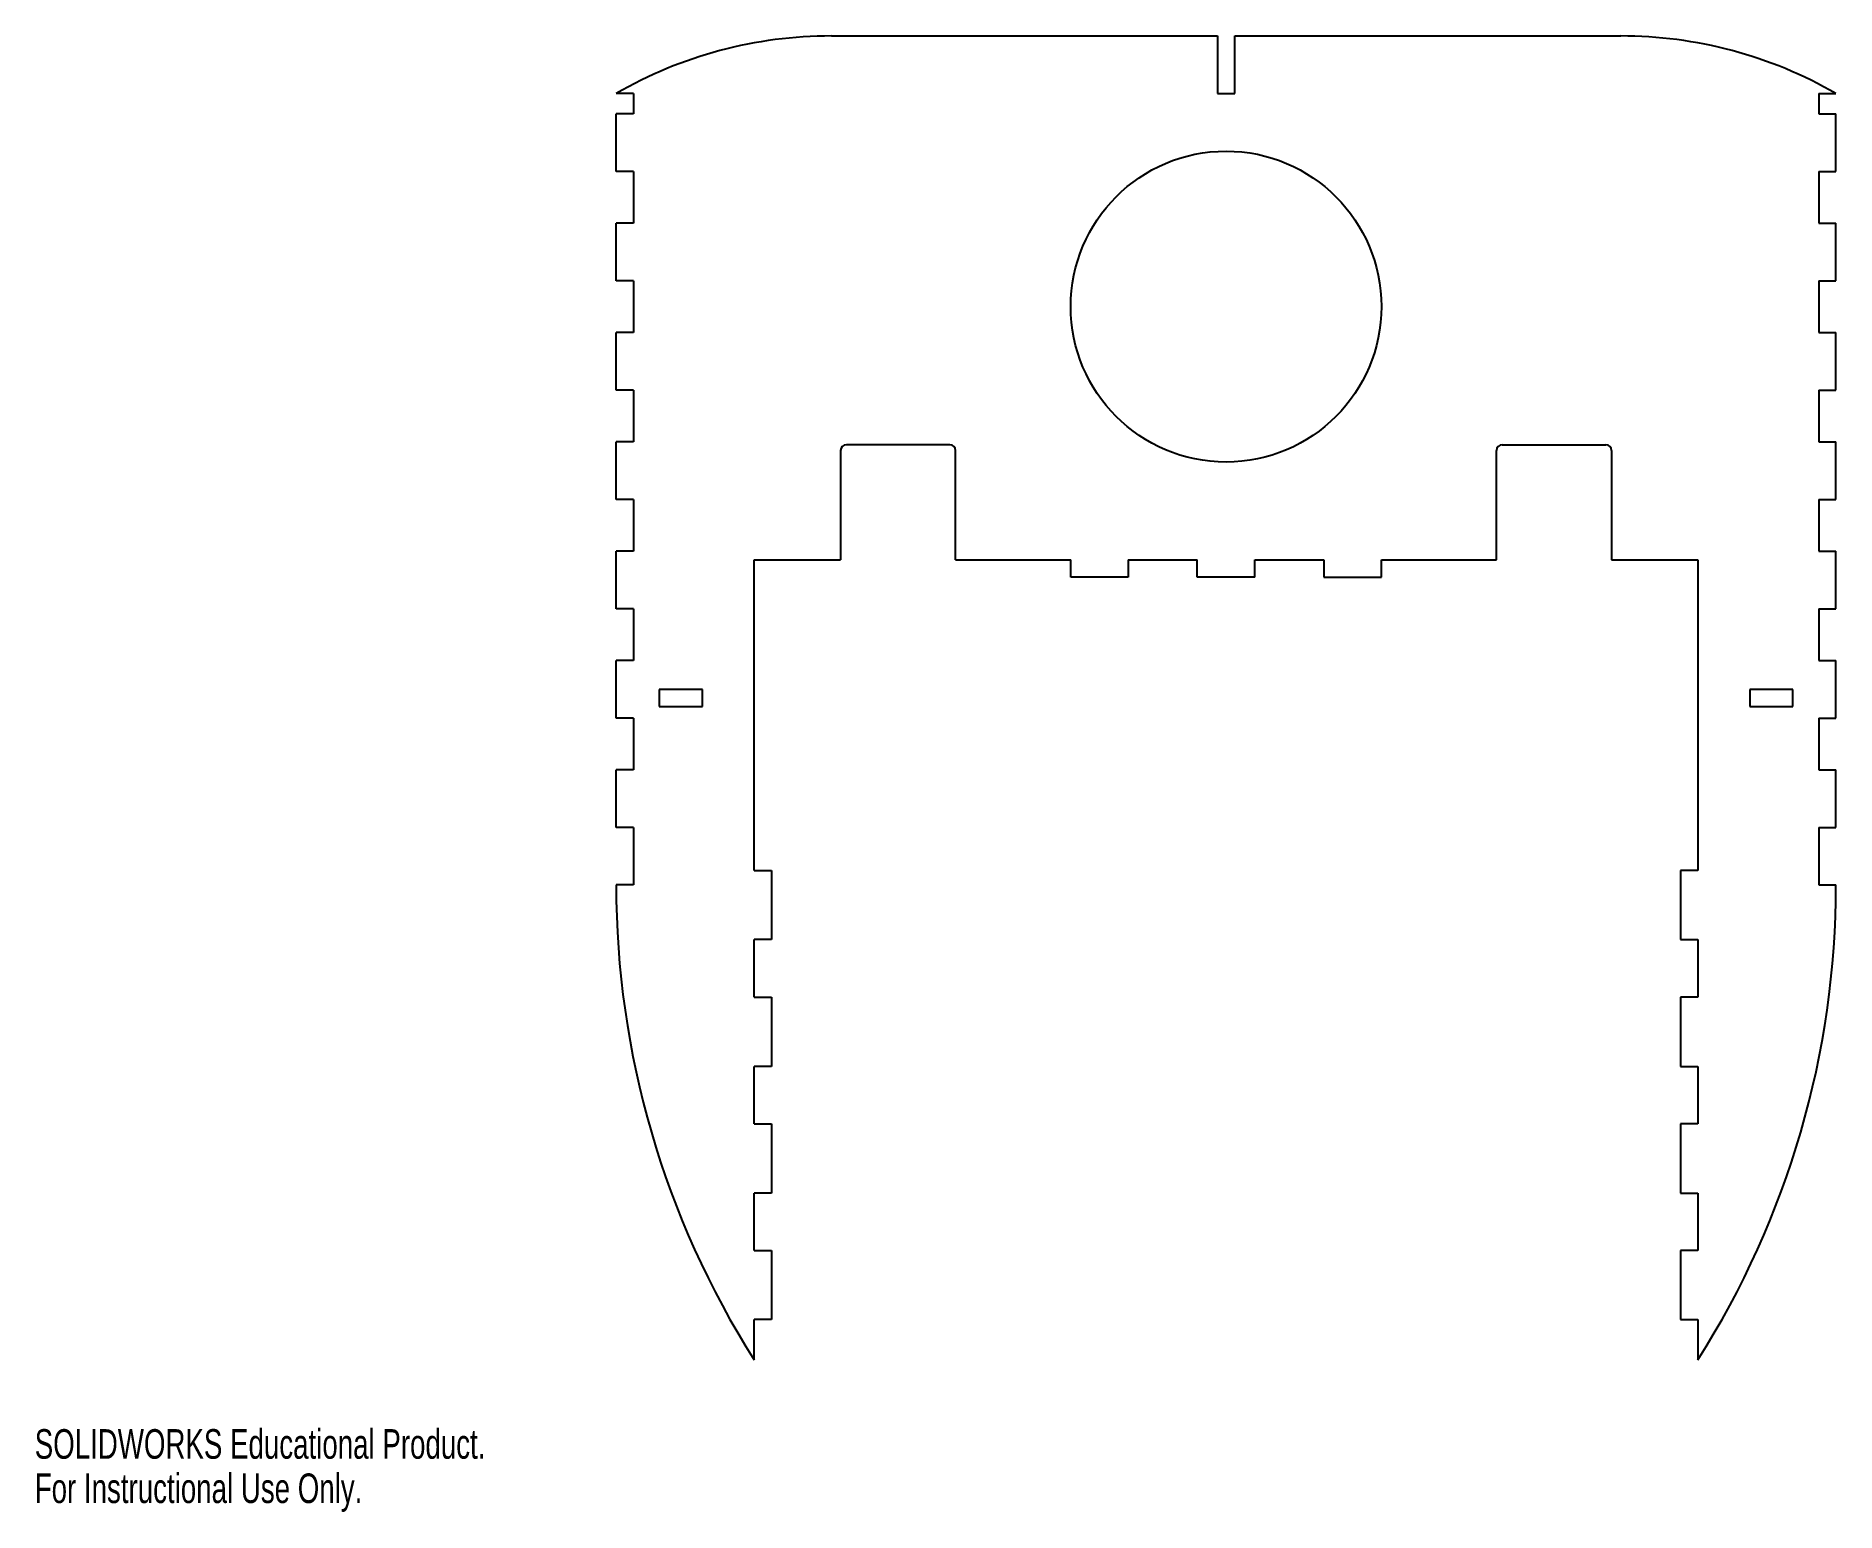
# Model space of a CAD drawing. Header units: inches. Extents: x 0 to 12.3, y 0 to 10.1.
import ezdxf

# ---------------------------------------------------------------- set-up
doc = ezdxf.new("R2010")
doc.units = ezdxf.units.IN
doc.header["$MEASUREMENT"] = 0
doc.styles.add('SLDTEXTSTYLE0', font='TXT', dxfattribs={"width": 0.7})

msp = doc.modelspace()

# ---------------------------------------------------------------- linework, layer by layer
at = {"color": 7, "linetype": 'Continuous', "lineweight": 25}
for p, q in [((5.451, 10.093), (8.092, 10.093)), ((8.092, 10.093), (8.092, 9.699)), ((8.21, 9.699), (8.21, 10.093)), ((8.21, 10.093), (10.851, 10.093)), ((4.096, 9.699), (3.978, 9.699)), ((4.096, 9.699), (4.096, 9.561)), ((8.092, 9.699), (8.21, 9.699)), ((12.206, 9.699), (12.324, 9.699)), ((12.206, 9.699), (12.206, 9.561)), ((3.978, 9.167), (3.978, 9.561)), ((4.096, 9.561), (3.978, 9.561)), ((12.206, 9.561), (12.324, 9.561)), ((12.324, 9.167), (12.324, 9.561)), ((4.096, 9.167), (3.978, 9.167)), ((4.096, 9.167), (4.096, 8.813)), ((12.206, 9.167), (12.324, 9.167)), ((12.206, 9.167), (12.206, 8.813)), ((3.978, 8.419), (3.978, 8.813)), ((4.096, 8.813), (3.978, 8.813)), ((12.206, 8.813), (12.324, 8.813)), ((12.324, 8.419), (12.324, 8.813)), ((4.096, 8.419), (3.978, 8.419)), ((4.096, 8.419), (4.096, 8.065)), ((12.206, 8.419), (12.324, 8.419)), ((12.206, 8.419), (12.206, 8.065)), ((3.978, 7.671), (3.978, 8.065)), ((4.096, 8.065), (3.978, 8.065)), ((12.206, 8.065), (12.324, 8.065)), ((12.324, 7.671), (12.324, 8.065)), ((4.096, 7.671), (3.978, 7.671)), ((4.096, 7.671), (4.096, 7.317)), ((12.206, 7.671), (12.324, 7.671)), ((12.206, 7.671), (12.206, 7.317)), ((3.978, 6.923), (3.978, 7.317)), ((4.096, 7.317), (3.978, 7.317)), ((6.261, 7.297), (5.553, 7.297)), ((10.041, 7.297), (10.749, 7.297)), ((12.206, 7.317), (12.324, 7.317)), ((12.324, 6.923), (12.324, 7.317)), ((5.513, 7.258), (5.513, 6.51)), ((6.301, 6.51), (6.301, 7.258)), ((10.001, 6.51), (10.001, 7.258)), ((10.789, 7.258), (10.789, 6.51)), ((4.096, 6.923), (3.978, 6.923)), ((4.096, 6.923), (4.096, 6.569)), ((12.206, 6.923), (12.324, 6.923)), ((12.206, 6.923), (12.206, 6.569)), ((3.978, 6.175), (3.978, 6.569)), ((4.096, 6.569), (3.978, 6.569)), ((12.206, 6.569), (12.324, 6.569)), ((12.324, 6.175), (12.324, 6.569)), ((4.923, 6.51), (5.513, 6.51)), ((4.923, 4.384), (4.923, 6.51)), ((6.301, 6.51), (7.088, 6.51)), ((7.088, 6.392), (7.088, 6.51)), ((7.482, 6.51), (7.954, 6.51)), ((7.482, 6.51), (7.482, 6.392)), ((7.954, 6.392), (7.954, 6.51)), ((8.348, 6.51), (8.82, 6.51)), ((8.348, 6.392), (8.348, 6.51)), ((8.82, 6.51), (8.82, 6.392)), ((9.214, 6.51), (10.001, 6.51)), ((9.214, 6.392), (9.214, 6.51)), ((10.789, 6.51), (11.379, 6.51)), ((11.379, 6.51), (11.379, 4.384)), ((7.482, 6.392), (7.088, 6.392)), ((8.348, 6.392), (7.954, 6.392)), ((8.82, 6.392), (9.214, 6.392)), ((4.096, 6.175), (3.978, 6.175)), ((4.096, 6.175), (4.096, 5.821)), ((12.206, 6.175), (12.324, 6.175)), ((12.206, 6.175), (12.206, 5.821)), ((3.978, 5.427), (3.978, 5.821)), ((4.096, 5.821), (3.978, 5.821)), ((12.206, 5.821), (12.324, 5.821)), ((12.324, 5.427), (12.324, 5.821)), ((4.273, 5.624), (4.273, 5.506)), ((4.568, 5.624), (4.273, 5.624)), ((4.568, 5.506), (4.568, 5.624)), ((12.029, 5.624), (11.734, 5.624)), ((11.734, 5.624), (11.734, 5.506)), ((12.029, 5.506), (12.029, 5.624)), ((4.096, 5.427), (3.978, 5.427)), ((4.096, 5.427), (4.096, 5.073)), ((4.273, 5.506), (4.568, 5.506)), ((11.734, 5.506), (12.029, 5.506)), ((12.206, 5.427), (12.324, 5.427)), ((12.206, 5.427), (12.206, 5.073)), ((3.978, 4.679), (3.978, 5.073)), ((4.096, 5.073), (3.978, 5.073)), ((12.206, 5.073), (12.324, 5.073)), ((12.324, 4.679), (12.324, 5.073)), ((4.096, 4.679), (3.978, 4.679)), ((4.096, 4.679), (4.096, 4.286)), ((12.206, 4.679), (12.324, 4.679)), ((12.206, 4.679), (12.206, 4.286)), ((4.923, 4.384), (5.041, 4.384)), ((5.041, 4.384), (5.041, 3.912)), ((11.261, 4.384), (11.261, 3.912)), ((11.379, 4.384), (11.261, 4.384)), ((4.096, 4.286), (3.978, 4.286)), ((12.206, 4.286), (12.324, 4.286)), ((5.041, 3.912), (4.923, 3.912)), ((4.923, 3.518), (4.923, 3.912)), ((11.261, 3.912), (11.379, 3.912)), ((11.379, 3.912), (11.379, 3.518)), ((4.923, 3.518), (5.041, 3.518)), ((5.041, 3.518), (5.041, 3.045)), ((11.261, 3.518), (11.261, 3.045)), ((11.379, 3.518), (11.261, 3.518)), ((5.041, 3.045), (4.923, 3.045)), ((4.923, 2.652), (4.923, 3.045)), ((11.261, 3.045), (11.379, 3.045)), ((11.379, 3.045), (11.379, 2.652)), ((4.923, 2.652), (5.041, 2.652)), ((5.041, 2.652), (5.041, 2.179)), ((11.261, 2.652), (11.261, 2.179)), ((11.379, 2.652), (11.261, 2.652)), ((5.041, 2.179), (4.923, 2.179)), ((4.923, 1.786), (4.923, 2.179)), ((11.261, 2.179), (11.379, 2.179)), ((11.379, 2.179), (11.379, 1.786)), ((4.923, 1.786), (5.041, 1.786)), ((5.041, 1.786), (5.041, 1.313)), ((11.261, 1.786), (11.261, 1.313)), ((11.379, 1.786), (11.261, 1.786)), ((5.041, 1.313), (4.923, 1.313)), ((4.923, 1.038), (4.923, 1.313)), ((11.261, 1.313), (11.379, 1.313)), ((11.379, 1.313), (11.379, 1.038))]:
    msp.add_line(p, q, dxfattribs=at)
msp.add_circle((8.151, 8.242), 1.063, dxfattribs=at)
for centre, radius, start, end in [((5.451, 7.14), 2.953, 90, 119.9264), ((10.851, 7.14), 2.953, 60.0736, 90), ((5.553, 7.258), 0.0394, 90, 180), ((6.261, 7.258), 0.0394, 0, 90), ((10.041, 7.258), 0.0394, 90, 180), ((10.749, 7.258), 0.0394, 0, 90), ((10.033, 4.286), 6.055, 180, 212.4404), ((6.269, 4.286), 6.055, 327.5596, 360)]:
    msp.add_arc(centre, radius, start, end, dxfattribs=at)

# ---------------------------------------------------------------- texts
at = {"color": 7, "linetype": 'Continuous', "char_height": 0.20229, "attachment_point": 1, "style": 'SLDTEXTSTYLE0'}
for s, insert in [('SOLIDWORKS Educational Product.', (0, 0.564)), ('For Instructional Use Only.', (0, 0.261))]:
    msp.add_mtext(s, dxfattribs=dict(at, insert=insert))

doc.saveas('drawing.dxf')
